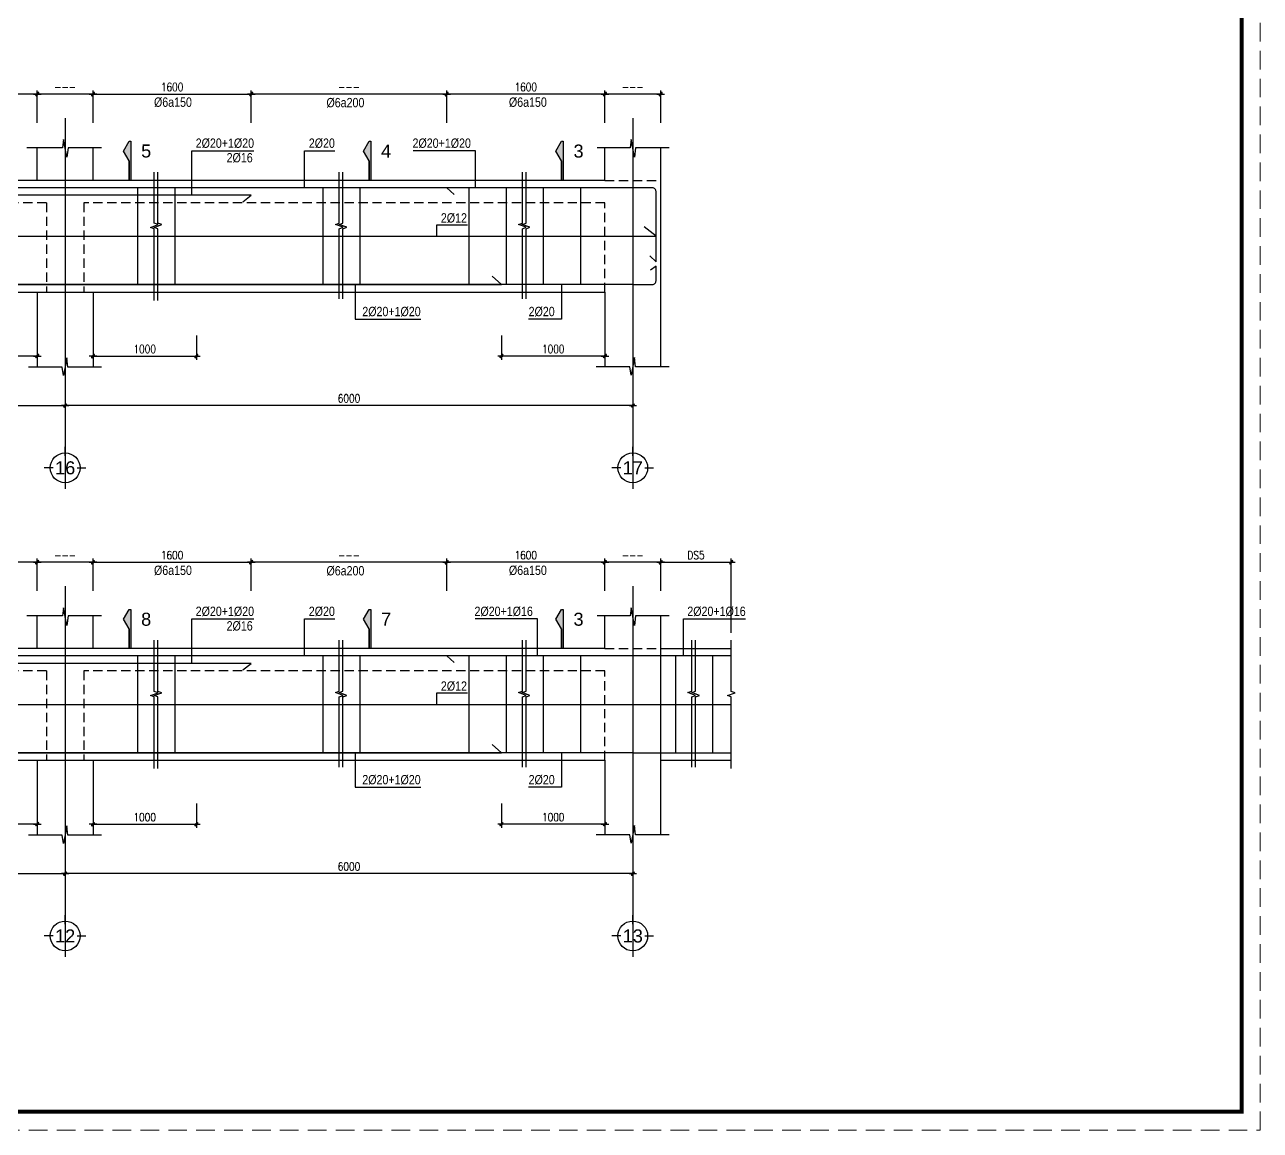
# Model space of a CAD drawing. Header units: inches. Extents: x 651127 to 1529722, y 768575 to 1021311.
# Drawn here: x 1496511 to 1529722, y 831541 to 861241 of the extents above; entities that cross this region are included whole.
import ezdxf
from ezdxf.enums import TextEntityAlignment as Align

# ---------------------------------------------------------------- set-up
doc = ezdxf.new("R2010")
doc.units = ezdxf.units.IN
doc.header["$LTSCALE"] = 1000
doc.header["$MEASUREMENT"] = 0
for name, pattern in [('CENTER2', [1.125, 0.75, -0.125, 0.125, -0.125]), ('DASHDOTX2', [2, 1, -0.5, 0, -0.5]), ('DASHED2', [0.375, 0.25, -0.125]), ('HIDDEN', [0.375, 0.25, -0.125]), ('HIDDEN2', [0.1875, 0.125, -0.0625])]:
    doc.linetypes.add(name, pattern=pattern)
doc.layers.get('DEFPOINTS').update_dxf_attribs({"color": 8, "lineweight": 9})
for name, color, linetype in [('DWGshare.com_1', 7, 'Continuous'), ('DWGshare.com_10', 7, 'Continuous'), ('DWGshare.com_2', 147, 'Continuous'), ('DWGshare.com_3', 7, 'Continuous'), ('DWGshare.com_45', 8, 'DASHDOTX2'), ('DWGshare.com_46', 40, 'Continuous'), ('DWGshare.com_5', 143, 'HIDDEN2'), ('DWGshare.com_6', 40, 'Continuous'), ('DWGshare.com_7', 1, 'Continuous'), ('DWGshare.com_8', 3, 'Continuous')]:
    doc.layers.add(name, color=color, linetype=linetype)
doc.styles.add('DWGshare.com_14', font='romans.shx', dxfattribs={"width": 0.8})
doc.styles.add('DWGshare.com_2', font='VHELVEB.TTF')
doc.styles.add('DWGshare.com_4', font='romans.shx', dxfattribs={"width": 0.8})
doc.styles.add('DWGshare.com_5', font='VHELVCN.TTF')
doc.dimstyles.new('DWGshare.com_13', dxfattribs={"dimscale": 100, "dimtxt": 2.2, "dimasz": 0.2, "dimexe": 1, "dimexo": 2, "dimgap": 0.8, "dimtad": 1, "dimdec": 0, "dimlfac": 0.2, "dimzin": 0, "dimdsep": 46, "dimtxsty": 'DWGshare.com_14', "dimblk": 'DWGshare.com_18', "dimcen": 1, "dimdle": 1.5, "dimclrd": 147, "dimclre": 147, "dimclrt": 7, "dimadec": 0, "dimazin": 0, "dimtfac": 1, "dimtdec": 0, "dimtix": 1, "dimtmove": 2, "dimatfit": 3, "dimldrblk": 'DWGshare.com_19', "dimfxl": 1, "dimtolj": 1, "dimtzin": 0, "dimarcsym": 0})
doc.dimstyles.new('DWGshare.com_3', dxfattribs={"dimscale": 100, "dimtxt": 2.5, "dimasz": 1, "dimexe": 1, "dimexo": 1.5, "dimgap": 1, "dimtad": 1, "dimdec": 0, "dimlfac": 0.2, "dimzin": 0, "dimdsep": 46, "dimtxsty": 'DWGshare.com_4', "dimblk": 'DWGshare.com_1', "dimcen": 1.5, "dimdle": 1, "dimclrd": 256, "dimclre": 256, "dimclrt": 7, "dimadec": 0, "dimazin": 0, "dimtfac": 1, "dimtdec": 0, "dimtix": 1, "dimtmove": 2, "dimatfit": 3, "dimfxl": 1, "dimtolj": 1, "dimtzin": 0, "dimarcsym": 0})

# ---------------------------------------------------------------- blocks, each defined once
blk = doc.blocks.new('DWGshare.com_18')
h = blk.add_hatch(color=256)
h.paths.add_polyline_path([(-1.1, 0), (1.1, 0), (2, 0.9, 1), (0.9, 2)])
h.paths.add_polyline_path([(-2, -0.9, 1), (-0.9, -2), (1.1, 0), (-1.1, 0)])
at = {"linetype": 'Continuous'}
h = blk.add_hatch(color=256, dxfattribs=at)
edge = h.paths.add_edge_path()
edge.add_line((-0.9, -2), (2, 0.9))
edge.add_arc((1.4, 1.4), 0.762, 315, 495)
edge.add_line((0.9, 2), (-2, -0.9))
edge.add_arc((-1.4, -1.4), 0.762, 135, 315)
for p, q in [((-5.1, 0), (5.1, 0)), ((0.9, 2), (-2, -0.9)), ((-0.9, -2), (2, 0.9))]:
    blk.add_line(p, q, dxfattribs=at)
for centre, start, end in [((1.4, 1.4), 315, 135), ((-1.4, -1.4), 135, 315)]:
    blk.add_arc(centre, 0.762, start, end, dxfattribs=at)
blk = doc.blocks.new('*D768')
at = {"layer": 'DEFPOINTS', "color": 0, "transparency": 16777216}
for p in [(1512106, 859377), (1512106, 858407), (1513606, 858407)]:
    blk.add_point(p, dxfattribs=at)
at = {"layer": 'DWGshare.com_2', "color": 147, "lineweight": -2, "transparency": 16777216}
for p, q in [((1512106, 858607), (1512106, 859477)), ((1513586, 859377), (1512126, 859377)), ((1513606, 858607), (1513606, 859477))]:
    blk.add_line(p, q, dxfattribs=at)
at = {"layer": 'DWGshare.com_2', "color": 147, "lineweight": -2, "transparency": 16777216, "xscale": 20, "yscale": 20, "zscale": 20, "rotation": 180}
blk.add_blockref('DWGshare.com_18', (1512106, 859377), dxfattribs=at)
at = {"layer": 'DWGshare.com_2', "color": 147, "lineweight": -2, "transparency": 16777216, "xscale": 20, "yscale": 20, "zscale": 20}
blk.add_blockref('DWGshare.com_18', (1513606, 859377), dxfattribs=at)
at = {"layer": 'DWGshare.com_2', "color": 7, "transparency": 16777216, "insert": (1512856, 859567), "char_height": 220, "attachment_point": 5, "style": 'DWGshare.com_14'}
blk.add_mtext('\\A1;---', dxfattribs=at)
blk = doc.blocks.new('DWGshare.com_19')
at = {"color": 0, "linetype": 'ByBlock', "lineweight": -2}
blk.add_line((-0.5, 0), (-1, 0), dxfattribs=at)
at = {"color": 0, "linetype": 'ByBlock', "const_width": 0.5}
blk.add_lwpolyline([(-0.25, 0, 1), (0.25, 0, 1)], format="xyb", close=True, dxfattribs=at)
blk = doc.blocks.new('DWGshare.com_1')
at = {"color": 0, "linetype": 'ByBlock', "const_width": 0.3}
blk.add_lwpolyline([(-0.5, -0.5), (0.5, 0.5)], dxfattribs=at)
blk = doc.blocks.new('*D770')
at = {"layer": 'DEFPOINTS', "color": 0, "transparency": 16777216}
for p in [(1507854, 859377), (1507854, 858407), (1512106, 858407)]:
    blk.add_point(p, dxfattribs=at)
at = {"layer": 'DWGshare.com_2', "color": 147, "lineweight": -2, "transparency": 16777216}
for p, q in [((1507854, 858607), (1507854, 859477)), ((1512086, 859377), (1507874, 859377)), ((1512106, 858607), (1512106, 859477))]:
    blk.add_line(p, q, dxfattribs=at)
at = {"layer": 'DWGshare.com_2', "color": 147, "lineweight": -2, "transparency": 16777216, "xscale": 20, "yscale": 20, "zscale": 20, "rotation": 180}
blk.add_blockref('DWGshare.com_18', (1507854, 859377), dxfattribs=at)
at = {"layer": 'DWGshare.com_2', "color": 147, "lineweight": -2, "transparency": 16777216, "xscale": 20, "yscale": 20, "zscale": 20}
blk.add_blockref('DWGshare.com_18', (1512106, 859377), dxfattribs=at)
at = {"layer": 'DWGshare.com_2', "color": 7, "transparency": 16777216, "insert": (1509980, 859567), "char_height": 220, "attachment_point": 5, "style": 'DWGshare.com_14'}
blk.add_mtext('\\A1;1600', dxfattribs=at)
blk = doc.blocks.new('DWGshare.com_2')
for p, q in [((0, 320), (0, 560)), ((-320, 0), (-560, 0)), ((320, 0), (560, 0)), ((0, -320), (0, -560))]:
    blk.add_line(p, q)
blk.add_circle((0, 0), 400)
at = {"linetype": 'Continuous', "style": 'DWGshare.com_2'}
blk.add_attdef('2', text='', height=350, dxfattribs=at).set_placement((0, 0), align=Align.MIDDLE_CENTER)
blk = doc.blocks.new('*D772')
at = {"layer": 'DEFPOINTS', "color": 0, "transparency": 16777216}
for p in [(1509328, 853092), (1512106, 853092), (1509328, 852339)]:
    blk.add_point(p, dxfattribs=at)
at = {"layer": 'DWGshare.com_2', "color": 147, "lineweight": -2, "transparency": 16777216}
for p, q in [((1509328, 852892), (1509328, 852239)), ((1512106, 852892), (1512106, 852239)), ((1512086, 852339), (1509348, 852339))]:
    blk.add_line(p, q, dxfattribs=at)
at = {"layer": 'DWGshare.com_2', "color": 147, "lineweight": -2, "transparency": 16777216, "xscale": 20, "yscale": 20, "zscale": 20, "rotation": 180}
blk.add_blockref('DWGshare.com_18', (1509328, 852339), dxfattribs=at)
at = {"layer": 'DWGshare.com_2', "color": 147, "lineweight": -2, "transparency": 16777216, "xscale": 20, "yscale": 20, "zscale": 20}
blk.add_blockref('DWGshare.com_18', (1512106, 852339), dxfattribs=at)
at = {"layer": 'DWGshare.com_2', "color": 7, "transparency": 16777216, "insert": (1510717, 852529), "char_height": 220, "attachment_point": 5, "style": 'DWGshare.com_14'}
blk.add_mtext('\\A1;1000', dxfattribs=at)
blk = doc.blocks.new('*U725')
blk.add_hatch(color=256).paths.add_polyline_path([(25, 1050), (-25, 1050), (-175, 788), (-25, 525), (-25, 0), (25, 0)])
blk.add_line((25, 1050), (25, 0))
blk.add_lwpolyline([(-25, 525), (-175, 788), (-25, 1050), (25, 1050), (25, 0), (-25, 0), (-25, 525), (-25, 0)])
at = {"style": 'DWGshare.com_2', "flags": 8}
blk.add_attdef('04', text='', height=350, dxfattribs=at).set_placement((435, 788), align=Align.MIDDLE)
blk = doc.blocks.new('*D784')
at = {"layer": 'DEFPOINTS', "color": 0, "transparency": 16777216}
for p in [(1496848, 859377), (1496848, 858407), (1498348, 858407)]:
    blk.add_point(p, dxfattribs=at)
at = {"layer": 'DWGshare.com_2', "color": 147, "lineweight": -2, "transparency": 16777216}
for p, q in [((1496848, 858607), (1496848, 859477)), ((1498328, 859377), (1496868, 859377)), ((1498348, 858607), (1498348, 859477))]:
    blk.add_line(p, q, dxfattribs=at)
at = {"layer": 'DWGshare.com_2', "color": 147, "lineweight": -2, "transparency": 16777216, "xscale": 20, "yscale": 20, "zscale": 20, "rotation": 180}
blk.add_blockref('DWGshare.com_18', (1496848, 859377), dxfattribs=at)
at = {"layer": 'DWGshare.com_2', "color": 147, "lineweight": -2, "transparency": 16777216, "xscale": 20, "yscale": 20, "zscale": 20}
blk.add_blockref('DWGshare.com_18', (1498348, 859377), dxfattribs=at)
at = {"layer": 'DWGshare.com_2', "color": 7, "transparency": 16777216, "insert": (1497598, 859567), "char_height": 220, "attachment_point": 5, "style": 'DWGshare.com_14'}
blk.add_mtext('\\A1;---', dxfattribs=at)
blk = doc.blocks.new('*D785')
at = {"layer": 'DEFPOINTS', "color": 0, "transparency": 16777216}
for p in [(1498348, 853092), (1501125, 853092), (1501125, 852339)]:
    blk.add_point(p, dxfattribs=at)
at = {"layer": 'DWGshare.com_2', "color": 147, "lineweight": -2, "transparency": 16777216}
for p, q in [((1498348, 852892), (1498348, 852239)), ((1501125, 852892), (1501125, 852239)), ((1498368, 852339), (1501105, 852339))]:
    blk.add_line(p, q, dxfattribs=at)
at = {"layer": 'DWGshare.com_2', "color": 147, "lineweight": -2, "transparency": 16777216, "xscale": 20, "yscale": 20, "zscale": 20, "rotation": 180}
blk.add_blockref('DWGshare.com_18', (1498348, 852339), dxfattribs=at)
at = {"layer": 'DWGshare.com_2', "color": 147, "lineweight": -2, "transparency": 16777216, "xscale": 20, "yscale": 20, "zscale": 20}
blk.add_blockref('DWGshare.com_18', (1501125, 852339), dxfattribs=at)
at = {"layer": 'DWGshare.com_2', "color": 7, "transparency": 16777216, "insert": (1499737, 852529), "char_height": 220, "attachment_point": 5, "style": 'DWGshare.com_14'}
blk.add_mtext('\\A1;1000', dxfattribs=at)
blk = doc.blocks.new('*D786')
at = {"layer": 'DEFPOINTS', "color": 0, "transparency": 16777216}
for p in [(1494071, 853092), (1496848, 853092), (1494071, 852339)]:
    blk.add_point(p, dxfattribs=at)
at = {"layer": 'DWGshare.com_2', "color": 147, "lineweight": -2, "transparency": 16777216}
for p, q in [((1494071, 852892), (1494071, 852239)), ((1496848, 852892), (1496848, 852239)), ((1496828, 852339), (1494091, 852339))]:
    blk.add_line(p, q, dxfattribs=at)
at = {"layer": 'DWGshare.com_2', "color": 147, "lineweight": -2, "transparency": 16777216, "xscale": 20, "yscale": 20, "zscale": 20, "rotation": 180}
blk.add_blockref('DWGshare.com_18', (1494071, 852339), dxfattribs=at)
at = {"layer": 'DWGshare.com_2', "color": 147, "lineweight": -2, "transparency": 16777216, "xscale": 20, "yscale": 20, "zscale": 20}
blk.add_blockref('DWGshare.com_18', (1496848, 852339), dxfattribs=at)
at = {"layer": 'DWGshare.com_2', "color": 7, "transparency": 16777216, "insert": (1495459, 852529), "char_height": 220, "attachment_point": 5, "style": 'DWGshare.com_14'}
blk.add_mtext('\\A1;1000', dxfattribs=at)
blk = doc.blocks.new('*D789')
at = {"layer": 'DEFPOINTS', "color": 0, "transparency": 16777216}
for p in [(1502600, 859377), (1498348, 858407), (1502600, 858407)]:
    blk.add_point(p, dxfattribs=at)
at = {"layer": 'DWGshare.com_2', "color": 147, "lineweight": -2, "transparency": 16777216}
for p, q in [((1498348, 858607), (1498348, 859477)), ((1498368, 859377), (1502580, 859377)), ((1502600, 858607), (1502600, 859477))]:
    blk.add_line(p, q, dxfattribs=at)
at = {"layer": 'DWGshare.com_2', "color": 147, "lineweight": -2, "transparency": 16777216, "xscale": 20, "yscale": 20, "zscale": 20, "rotation": 180}
blk.add_blockref('DWGshare.com_18', (1498348, 859377), dxfattribs=at)
at = {"layer": 'DWGshare.com_2', "color": 147, "lineweight": -2, "transparency": 16777216, "xscale": 20, "yscale": 20, "zscale": 20}
blk.add_blockref('DWGshare.com_18', (1502600, 859377), dxfattribs=at)
at = {"layer": 'DWGshare.com_2', "color": 7, "transparency": 16777216, "insert": (1500474, 859567), "char_height": 220, "attachment_point": 5, "style": 'DWGshare.com_14'}
blk.add_mtext('\\A1;1600', dxfattribs=at)
blk = doc.blocks.new('*D790')
at = {"layer": 'DEFPOINTS', "color": 0, "transparency": 16777216}
for p in [(1492596, 859377), (1492596, 858407), (1496848, 858407)]:
    blk.add_point(p, dxfattribs=at)
at = {"layer": 'DWGshare.com_2', "color": 147, "lineweight": -2, "transparency": 16777216}
for p, q in [((1492596, 858607), (1492596, 859477)), ((1496828, 859377), (1492616, 859377)), ((1496848, 858607), (1496848, 859477))]:
    blk.add_line(p, q, dxfattribs=at)
at = {"layer": 'DWGshare.com_2', "color": 147, "lineweight": -2, "transparency": 16777216, "xscale": 20, "yscale": 20, "zscale": 20, "rotation": 180}
blk.add_blockref('DWGshare.com_18', (1492596, 859377), dxfattribs=at)
at = {"layer": 'DWGshare.com_2', "color": 147, "lineweight": -2, "transparency": 16777216, "xscale": 20, "yscale": 20, "zscale": 20}
blk.add_blockref('DWGshare.com_18', (1496848, 859377), dxfattribs=at)
at = {"layer": 'DWGshare.com_2', "color": 7, "transparency": 16777216, "insert": (1494722, 859567), "char_height": 220, "attachment_point": 5, "style": 'DWGshare.com_14'}
blk.add_mtext('\\A1;1600', dxfattribs=at)
blk = doc.blocks.new('*D793')
at = {"layer": 'DEFPOINTS', "color": 0, "transparency": 16777216}
for p in [(1502600, 859377), (1507854, 858607), (1502600, 858407)]:
    blk.add_point(p, dxfattribs=at)
at = {"layer": 'DWGshare.com_2', "color": 147, "lineweight": -2, "transparency": 16777216}
for p, q in [((1502600, 858607), (1502600, 859477)), ((1507834, 859377), (1502620, 859377)), ((1507854, 858807), (1507854, 859477))]:
    blk.add_line(p, q, dxfattribs=at)
at = {"layer": 'DWGshare.com_2', "color": 147, "lineweight": -2, "transparency": 16777216, "xscale": 20, "yscale": 20, "zscale": 20, "rotation": 180}
blk.add_blockref('DWGshare.com_18', (1502600, 859377), dxfattribs=at)
at = {"layer": 'DWGshare.com_2', "color": 147, "lineweight": -2, "transparency": 16777216, "xscale": 20, "yscale": 20, "zscale": 20}
blk.add_blockref('DWGshare.com_18', (1507854, 859377), dxfattribs=at)
at = {"layer": 'DWGshare.com_2', "color": 7, "transparency": 16777216, "insert": (1505227, 859567), "char_height": 220, "attachment_point": 5, "style": 'DWGshare.com_14'}
blk.add_mtext('\\A1;---', dxfattribs=at)
blk = doc.blocks.new('*D795')
at = {"layer": 'DEFPOINTS', "color": 0, "transparency": 16777216}
for p in [(1482340, 852042), (1497598, 852185), (1497598, 851013)]:
    blk.add_point(p, dxfattribs=at)
at = {"layer": 'DWGshare.com_2', "color": 147, "lineweight": -2, "transparency": 16777216}
for p, q in [((1497598, 851985), (1497598, 850913)), ((1482340, 851842), (1482340, 850913)), ((1482360, 851013), (1497578, 851013))]:
    blk.add_line(p, q, dxfattribs=at)
at = {"layer": 'DWGshare.com_2', "color": 147, "lineweight": -2, "transparency": 16777216, "xscale": 20, "yscale": 20, "zscale": 20, "rotation": 180}
blk.add_blockref('DWGshare.com_18', (1482340, 851013), dxfattribs=at)
at = {"layer": 'DWGshare.com_2', "color": 147, "lineweight": -2, "transparency": 16777216, "xscale": 20, "yscale": 20, "zscale": 20}
blk.add_blockref('DWGshare.com_18', (1497598, 851013), dxfattribs=at)
at = {"layer": 'DWGshare.com_2', "color": 7, "transparency": 16777216, "insert": (1489969, 851228), "char_height": 220, "attachment_point": 5, "style": 'DWGshare.com_14'}
blk.add_mtext('\\A1;6000x7 NH{\\fArial|b0|i0|c0|p34;ỊP}', dxfattribs=at)
blk = doc.blocks.new('*D796')
at = {"layer": 'DEFPOINTS', "color": 0, "transparency": 16777216}
for p in [(1497598, 852185), (1512856, 852042), (1497598, 851013)]:
    blk.add_point(p, dxfattribs=at)
at = {"layer": 'DWGshare.com_2', "color": 147, "lineweight": -2, "transparency": 16777216}
for p, q in [((1497598, 851985), (1497598, 850913)), ((1512856, 851842), (1512856, 850913)), ((1512836, 851013), (1497618, 851013))]:
    blk.add_line(p, q, dxfattribs=at)
at = {"layer": 'DWGshare.com_2', "color": 147, "lineweight": -2, "transparency": 16777216, "xscale": 20, "yscale": 20, "zscale": 20, "rotation": 180}
blk.add_blockref('DWGshare.com_18', (1497598, 851013), dxfattribs=at)
at = {"layer": 'DWGshare.com_2', "color": 147, "lineweight": -2, "transparency": 16777216, "xscale": 20, "yscale": 20, "zscale": 20}
blk.add_blockref('DWGshare.com_18', (1512856, 851013), dxfattribs=at)
at = {"layer": 'DWGshare.com_2', "color": 7, "transparency": 16777216, "insert": (1505227, 851203), "char_height": 220, "attachment_point": 5, "style": 'DWGshare.com_14'}
blk.add_mtext('\\A1;6000', dxfattribs=at)
blk = doc.blocks.new('*D810')
at = {"layer": 'DEFPOINTS', "color": 0, "transparency": 16777216}
for p in [(1512106, 846801), (1512106, 845831), (1513606, 845831)]:
    blk.add_point(p, dxfattribs=at)
at = {"layer": 'DWGshare.com_2', "color": 147, "lineweight": -2, "transparency": 16777216}
for p, q in [((1512106, 846031), (1512106, 846901)), ((1513606, 846031), (1513606, 846901)), ((1513586, 846801), (1512126, 846801))]:
    blk.add_line(p, q, dxfattribs=at)
at = {"layer": 'DWGshare.com_2', "color": 147, "lineweight": -2, "transparency": 16777216, "xscale": 20, "yscale": 20, "zscale": 20, "rotation": 180}
blk.add_blockref('DWGshare.com_18', (1512106, 846801), dxfattribs=at)
at = {"layer": 'DWGshare.com_2', "color": 147, "lineweight": -2, "transparency": 16777216, "xscale": 20, "yscale": 20, "zscale": 20}
blk.add_blockref('DWGshare.com_18', (1513606, 846801), dxfattribs=at)
at = {"layer": 'DWGshare.com_2', "color": 7, "transparency": 16777216, "insert": (1512856, 846991), "char_height": 220, "attachment_point": 5, "style": 'DWGshare.com_14'}
blk.add_mtext('\\A1;---', dxfattribs=at)
blk = doc.blocks.new('*D812')
at = {"layer": 'DEFPOINTS', "color": 0, "transparency": 16777216}
for p in [(1507854, 846801), (1507854, 845831), (1512106, 845831)]:
    blk.add_point(p, dxfattribs=at)
at = {"layer": 'DWGshare.com_2', "color": 147, "lineweight": -2, "transparency": 16777216}
for p, q in [((1507854, 846031), (1507854, 846901)), ((1512106, 846031), (1512106, 846901)), ((1512086, 846801), (1507874, 846801))]:
    blk.add_line(p, q, dxfattribs=at)
at = {"layer": 'DWGshare.com_2', "color": 147, "lineweight": -2, "transparency": 16777216, "xscale": 20, "yscale": 20, "zscale": 20, "rotation": 180}
blk.add_blockref('DWGshare.com_18', (1507854, 846801), dxfattribs=at)
at = {"layer": 'DWGshare.com_2', "color": 147, "lineweight": -2, "transparency": 16777216, "xscale": 20, "yscale": 20, "zscale": 20}
blk.add_blockref('DWGshare.com_18', (1512106, 846801), dxfattribs=at)
at = {"layer": 'DWGshare.com_2', "color": 7, "transparency": 16777216, "insert": (1509980, 846991), "char_height": 220, "attachment_point": 5, "style": 'DWGshare.com_14'}
blk.add_mtext('\\A1;1600', dxfattribs=at)
blk = doc.blocks.new('*D814')
at = {"layer": 'DEFPOINTS', "color": 0, "transparency": 16777216}
for p in [(1509328, 840516), (1512106, 840516), (1509328, 839763)]:
    blk.add_point(p, dxfattribs=at)
at = {"layer": 'DWGshare.com_2', "color": 147, "lineweight": -2, "transparency": 16777216}
for p, q in [((1509328, 840316), (1509328, 839663)), ((1512106, 840316), (1512106, 839663)), ((1512086, 839763), (1509348, 839763))]:
    blk.add_line(p, q, dxfattribs=at)
at = {"layer": 'DWGshare.com_2', "color": 147, "lineweight": -2, "transparency": 16777216, "xscale": 20, "yscale": 20, "zscale": 20, "rotation": 180}
blk.add_blockref('DWGshare.com_18', (1509328, 839763), dxfattribs=at)
at = {"layer": 'DWGshare.com_2', "color": 147, "lineweight": -2, "transparency": 16777216, "xscale": 20, "yscale": 20, "zscale": 20}
blk.add_blockref('DWGshare.com_18', (1512106, 839763), dxfattribs=at)
at = {"layer": 'DWGshare.com_2', "color": 7, "transparency": 16777216, "insert": (1510717, 839953), "char_height": 220, "attachment_point": 5, "style": 'DWGshare.com_14'}
blk.add_mtext('\\A1;1000', dxfattribs=at)
blk = doc.blocks.new('*D802')
at = {"layer": 'DEFPOINTS', "color": 0, "transparency": 16777216}
for p in [(1496848, 846801), (1496848, 845831), (1498348, 845831)]:
    blk.add_point(p, dxfattribs=at)
at = {"layer": 'DWGshare.com_2', "color": 147, "lineweight": -2, "transparency": 16777216}
for p, q in [((1496848, 846031), (1496848, 846901)), ((1498348, 846031), (1498348, 846901)), ((1498328, 846801), (1496868, 846801))]:
    blk.add_line(p, q, dxfattribs=at)
at = {"layer": 'DWGshare.com_2', "color": 147, "lineweight": -2, "transparency": 16777216, "xscale": 20, "yscale": 20, "zscale": 20, "rotation": 180}
blk.add_blockref('DWGshare.com_18', (1496848, 846801), dxfattribs=at)
at = {"layer": 'DWGshare.com_2', "color": 147, "lineweight": -2, "transparency": 16777216, "xscale": 20, "yscale": 20, "zscale": 20}
blk.add_blockref('DWGshare.com_18', (1498348, 846801), dxfattribs=at)
at = {"layer": 'DWGshare.com_2', "color": 7, "transparency": 16777216, "insert": (1497598, 846991), "char_height": 220, "attachment_point": 5, "style": 'DWGshare.com_14'}
blk.add_mtext('\\A1;---', dxfattribs=at)
blk = doc.blocks.new('*D803')
at = {"layer": 'DEFPOINTS', "color": 0, "transparency": 16777216}
for p in [(1498348, 840516), (1501125, 840516), (1501125, 839763)]:
    blk.add_point(p, dxfattribs=at)
at = {"layer": 'DWGshare.com_2', "color": 147, "lineweight": -2, "transparency": 16777216}
for p, q in [((1498348, 840316), (1498348, 839663)), ((1501125, 840316), (1501125, 839663)), ((1498368, 839763), (1501105, 839763))]:
    blk.add_line(p, q, dxfattribs=at)
at = {"layer": 'DWGshare.com_2', "color": 147, "lineweight": -2, "transparency": 16777216, "xscale": 20, "yscale": 20, "zscale": 20, "rotation": 180}
blk.add_blockref('DWGshare.com_18', (1498348, 839763), dxfattribs=at)
at = {"layer": 'DWGshare.com_2', "color": 147, "lineweight": -2, "transparency": 16777216, "xscale": 20, "yscale": 20, "zscale": 20}
blk.add_blockref('DWGshare.com_18', (1501125, 839763), dxfattribs=at)
at = {"layer": 'DWGshare.com_2', "color": 7, "transparency": 16777216, "insert": (1499737, 839953), "char_height": 220, "attachment_point": 5, "style": 'DWGshare.com_14'}
blk.add_mtext('\\A1;1000', dxfattribs=at)
blk = doc.blocks.new('*D804')
at = {"layer": 'DEFPOINTS', "color": 0, "transparency": 16777216}
for p in [(1494071, 840516), (1496848, 840516), (1494071, 839763)]:
    blk.add_point(p, dxfattribs=at)
at = {"layer": 'DWGshare.com_2', "color": 147, "lineweight": -2, "transparency": 16777216}
for p, q in [((1494071, 840316), (1494071, 839663)), ((1496848, 840316), (1496848, 839663)), ((1496828, 839763), (1494091, 839763))]:
    blk.add_line(p, q, dxfattribs=at)
at = {"layer": 'DWGshare.com_2', "color": 147, "lineweight": -2, "transparency": 16777216, "xscale": 20, "yscale": 20, "zscale": 20, "rotation": 180}
blk.add_blockref('DWGshare.com_18', (1494071, 839763), dxfattribs=at)
at = {"layer": 'DWGshare.com_2', "color": 147, "lineweight": -2, "transparency": 16777216, "xscale": 20, "yscale": 20, "zscale": 20}
blk.add_blockref('DWGshare.com_18', (1496848, 839763), dxfattribs=at)
at = {"layer": 'DWGshare.com_2', "color": 7, "transparency": 16777216, "insert": (1495459, 839953), "char_height": 220, "attachment_point": 5, "style": 'DWGshare.com_14'}
blk.add_mtext('\\A1;1000', dxfattribs=at)
blk = doc.blocks.new('*D820')
at = {"layer": 'DEFPOINTS', "color": 0, "transparency": 16777216}
for p in [(1502600, 846801), (1498348, 845831), (1502600, 845831)]:
    blk.add_point(p, dxfattribs=at)
at = {"layer": 'DWGshare.com_2', "color": 147, "lineweight": -2, "transparency": 16777216}
for p, q in [((1498348, 846031), (1498348, 846901)), ((1502600, 846031), (1502600, 846901)), ((1498368, 846801), (1502580, 846801))]:
    blk.add_line(p, q, dxfattribs=at)
at = {"layer": 'DWGshare.com_2', "color": 147, "lineweight": -2, "transparency": 16777216, "xscale": 20, "yscale": 20, "zscale": 20, "rotation": 180}
blk.add_blockref('DWGshare.com_18', (1498348, 846801), dxfattribs=at)
at = {"layer": 'DWGshare.com_2', "color": 147, "lineweight": -2, "transparency": 16777216, "xscale": 20, "yscale": 20, "zscale": 20}
blk.add_blockref('DWGshare.com_18', (1502600, 846801), dxfattribs=at)
at = {"layer": 'DWGshare.com_2', "color": 7, "transparency": 16777216, "insert": (1500474, 846991), "char_height": 220, "attachment_point": 5, "style": 'DWGshare.com_14'}
blk.add_mtext('\\A1;1600', dxfattribs=at)
blk = doc.blocks.new('*D821')
at = {"layer": 'DEFPOINTS', "color": 0, "transparency": 16777216}
for p in [(1492596, 846801), (1492596, 845831), (1496848, 845831)]:
    blk.add_point(p, dxfattribs=at)
at = {"layer": 'DWGshare.com_2', "color": 147, "lineweight": -2, "transparency": 16777216}
for p, q in [((1492596, 846031), (1492596, 846901)), ((1496848, 846031), (1496848, 846901)), ((1496828, 846801), (1492616, 846801))]:
    blk.add_line(p, q, dxfattribs=at)
at = {"layer": 'DWGshare.com_2', "color": 147, "lineweight": -2, "transparency": 16777216, "xscale": 20, "yscale": 20, "zscale": 20, "rotation": 180}
blk.add_blockref('DWGshare.com_18', (1492596, 846801), dxfattribs=at)
at = {"layer": 'DWGshare.com_2', "color": 147, "lineweight": -2, "transparency": 16777216, "xscale": 20, "yscale": 20, "zscale": 20}
blk.add_blockref('DWGshare.com_18', (1496848, 846801), dxfattribs=at)
at = {"layer": 'DWGshare.com_2', "color": 7, "transparency": 16777216, "insert": (1494722, 846991), "char_height": 220, "attachment_point": 5, "style": 'DWGshare.com_14'}
blk.add_mtext('\\A1;1600', dxfattribs=at)
blk = doc.blocks.new('*D824')
at = {"layer": 'DEFPOINTS', "color": 0, "transparency": 16777216}
for p in [(1502600, 846801), (1507854, 846031), (1502600, 845831)]:
    blk.add_point(p, dxfattribs=at)
at = {"layer": 'DWGshare.com_2', "color": 147, "lineweight": -2, "transparency": 16777216}
for p, q in [((1502600, 846031), (1502600, 846901)), ((1507854, 846231), (1507854, 846901)), ((1507834, 846801), (1502620, 846801))]:
    blk.add_line(p, q, dxfattribs=at)
at = {"layer": 'DWGshare.com_2', "color": 147, "lineweight": -2, "transparency": 16777216, "xscale": 20, "yscale": 20, "zscale": 20, "rotation": 180}
blk.add_blockref('DWGshare.com_18', (1502600, 846801), dxfattribs=at)
at = {"layer": 'DWGshare.com_2', "color": 147, "lineweight": -2, "transparency": 16777216, "xscale": 20, "yscale": 20, "zscale": 20}
blk.add_blockref('DWGshare.com_18', (1507854, 846801), dxfattribs=at)
at = {"layer": 'DWGshare.com_2', "color": 7, "transparency": 16777216, "insert": (1505227, 846991), "char_height": 220, "attachment_point": 5, "style": 'DWGshare.com_14'}
blk.add_mtext('\\A1;---', dxfattribs=at)
blk = doc.blocks.new('*D826')
at = {"layer": 'DEFPOINTS', "color": 0, "transparency": 16777216}
for p in [(1497598, 839608), (1482340, 839466), (1497598, 838437)]:
    blk.add_point(p, dxfattribs=at)
at = {"layer": 'DWGshare.com_2', "color": 147, "lineweight": -2, "transparency": 16777216}
for p, q in [((1482340, 839266), (1482340, 838337)), ((1497598, 839408), (1497598, 838337)), ((1482360, 838437), (1497578, 838437))]:
    blk.add_line(p, q, dxfattribs=at)
at = {"layer": 'DWGshare.com_2', "color": 147, "lineweight": -2, "transparency": 16777216, "xscale": 20, "yscale": 20, "zscale": 20, "rotation": 180}
blk.add_blockref('DWGshare.com_18', (1482340, 838437), dxfattribs=at)
at = {"layer": 'DWGshare.com_2', "color": 147, "lineweight": -2, "transparency": 16777216, "xscale": 20, "yscale": 20, "zscale": 20}
blk.add_blockref('DWGshare.com_18', (1497598, 838437), dxfattribs=at)
at = {"layer": 'DWGshare.com_2', "color": 7, "transparency": 16777216, "insert": (1489969, 838651), "char_height": 220, "attachment_point": 5, "style": 'DWGshare.com_14'}
blk.add_mtext('\\A1;6000x3 NH{\\fArial|b0|i0|c0|p34;ỊP}', dxfattribs=at)
blk = doc.blocks.new('*D827')
at = {"layer": 'DEFPOINTS', "color": 0, "transparency": 16777216}
for p in [(1497598, 839608), (1512856, 839466), (1497598, 838437)]:
    blk.add_point(p, dxfattribs=at)
at = {"layer": 'DWGshare.com_2', "color": 147, "lineweight": -2, "transparency": 16777216}
for p, q in [((1497598, 839408), (1497598, 838337)), ((1512856, 839266), (1512856, 838337)), ((1512836, 838437), (1497618, 838437))]:
    blk.add_line(p, q, dxfattribs=at)
at = {"layer": 'DWGshare.com_2', "color": 147, "lineweight": -2, "transparency": 16777216, "xscale": 20, "yscale": 20, "zscale": 20, "rotation": 180}
blk.add_blockref('DWGshare.com_18', (1497598, 838437), dxfattribs=at)
at = {"layer": 'DWGshare.com_2', "color": 147, "lineweight": -2, "transparency": 16777216, "xscale": 20, "yscale": 20, "zscale": 20}
blk.add_blockref('DWGshare.com_18', (1512856, 838437), dxfattribs=at)
at = {"layer": 'DWGshare.com_2', "color": 7, "transparency": 16777216, "insert": (1505227, 838627), "char_height": 220, "attachment_point": 5, "style": 'DWGshare.com_14'}
blk.add_mtext('\\A1;6000', dxfattribs=at)
blk = doc.blocks.new('*D829')
at = {"layer": 'DEFPOINTS', "color": 0, "transparency": 16777216}
for p in [(1515502, 846801), (1513606, 845831), (1515502, 844707)]:
    blk.add_point(p, dxfattribs=at)
at = {"layer": 'DWGshare.com_2', "color": 147, "lineweight": -2, "transparency": 16777216}
for p, q in [((1513606, 846031), (1513606, 846901)), ((1515502, 844907), (1515502, 846901)), ((1513626, 846801), (1515482, 846801))]:
    blk.add_line(p, q, dxfattribs=at)
at = {"layer": 'DWGshare.com_2', "color": 147, "lineweight": -2, "transparency": 16777216, "xscale": 20, "yscale": 20, "zscale": 20, "rotation": 180}
blk.add_blockref('DWGshare.com_18', (1513606, 846801), dxfattribs=at)
at = {"layer": 'DWGshare.com_2', "color": 147, "lineweight": -2, "transparency": 16777216, "xscale": 20, "yscale": 20, "zscale": 20}
blk.add_blockref('DWGshare.com_18', (1515502, 846801), dxfattribs=at)
at = {"layer": 'DWGshare.com_2', "color": 7, "transparency": 16777216, "insert": (1514554, 846991), "char_height": 220, "attachment_point": 5, "style": 'DWGshare.com_14'}
blk.add_mtext('\\A1;DS5', dxfattribs=at)

msp = doc.modelspace()

# ---------------------------------------------------------------- linework, layer by layer
at = {"layer": 'DEFPOINTS', "linetype": 'HIDDEN', "ltscale": 2}
msp.add_lwpolyline([(1445622.3, 831540.9), (1529722.3, 831540.9), (1529722.3, 890940.9), (1445622.3, 890940.9)], close=True, dxfattribs=at)
at = {"layer": 'DWGshare.com_1', "const_width": 100}
msp.add_lwpolyline([(1447622.3, 832040.9), (1529222.3, 832040.9), (1529222.3, 890440.9), (1447622.3, 890440.9)], close=True, dxfattribs=at)
at = {"layer": 'DWGshare.com_2'}
for points in [[(1498579.2, 857933.5), (1497675, 857933.5), (1497645.6, 857681.1), (1497556.6, 858154.3), (1497523.4, 857933.5), (1496563.6, 857933.5)], [(1513836.7, 857933.5), (1512932.6, 857933.5), (1512903.2, 857681.1), (1512814.1, 858154.3), (1512781, 857933.5), (1511899.5, 857933.5)], [(1499991.5, 853836.3), (1499991.5, 855757.2), (1499888.5, 855794.7), (1500094.6, 855869.7), (1499991.5, 855907.2), (1499991.5, 857283.7)], [(1500091.5, 853836.3), (1500091.5, 855757.2), (1499988.5, 855794.7), (1500194.6, 855869.7), (1500091.5, 855907.2), (1500091.5, 857283.7)], [(1504964.4, 853872.8), (1504964.4, 855761.1), (1505067.4, 855798.6), (1504861.3, 855873.6), (1504964.4, 855911.1), (1504964.4, 857283.7)], [(1505064.4, 853872.8), (1505064.4, 855761.1), (1505167.4, 855798.6), (1504961.3, 855873.6), (1505064.4, 855911.1), (1505064.4, 857283.7)], [(1509889.1, 853872.8), (1509889.1, 855761.1), (1509992.1, 855798.6), (1509786.1, 855873.6), (1509889.1, 855911.1), (1509889.1, 857283.7)], [(1509989.1, 853872.8), (1509989.1, 855761.1), (1510092.1, 855798.6), (1509886.1, 855873.6), (1509989.1, 855911.1), (1509989.1, 857283.7)], [(1498579.2, 852042), (1497669.7, 852042), (1497640.3, 852294.4), (1497551.2, 851821.2), (1497518, 852042), (1496616.4, 852042)], [(1513836.7, 852051.2), (1512927.2, 852051.2), (1512897.8, 852303.5), (1512808.8, 851830.4), (1512775.6, 852051.2), (1511873.9, 852051.2)], [(1498579.2, 845357.2), (1497675, 845357.2), (1497645.6, 845104.8), (1497556.6, 845578), (1497523.4, 845357.2), (1496563.6, 845357.2)], [(1513836.7, 845357.2), (1512932.6, 845357.2), (1512903.2, 845104.8), (1512814.1, 845578), (1512781, 845357.2), (1511899.5, 845357.2)], [(1499991.5, 841260), (1499991.5, 843181), (1499888.5, 843218.5), (1500094.6, 843293.5), (1499991.5, 843331), (1499991.5, 844707.4)], [(1500091.5, 841260), (1500091.5, 843181), (1499988.5, 843218.5), (1500194.6, 843293.5), (1500091.5, 843331), (1500091.5, 844707.4)], [(1504964.4, 841296.5), (1504964.4, 843184.9), (1505067.4, 843222.4), (1504861.3, 843297.4), (1504964.4, 843334.9), (1504964.4, 844707.4)], [(1505064.4, 841296.5), (1505064.4, 843184.9), (1505167.4, 843222.4), (1504961.3, 843297.4), (1505064.4, 843334.9), (1505064.4, 844707.4)], [(1509889.1, 841296.5), (1509889.1, 843184.9), (1509992.1, 843222.4), (1509786.1, 843297.4), (1509889.1, 843334.9), (1509889.1, 844707.4)], [(1509989.1, 841296.5), (1509989.1, 843184.9), (1510092.1, 843222.4), (1509886.1, 843297.4), (1509989.1, 843334.9), (1509989.1, 844707.4)], [(1514441.7, 841296.5), (1514441.7, 843184.9), (1514544.8, 843222.4), (1514338.7, 843297.4), (1514441.7, 843334.9), (1514441.7, 844707.4)], [(1514541.7, 841296.5), (1514541.7, 843184.9), (1514644.8, 843222.4), (1514438.7, 843297.4), (1514541.7, 843334.9), (1514541.7, 844707.4)], [(1515502.2, 841260), (1515502.2, 843181), (1515399.2, 843218.5), (1515605.3, 843293.5), (1515502.2, 843331), (1515502.2, 844707.4)], [(1498579.2, 839465.7), (1497669.7, 839465.7), (1497640.3, 839718.1), (1497551.2, 839244.9), (1497518, 839465.7), (1496616.4, 839465.7)], [(1513836.7, 839474.9), (1512927.2, 839474.9), (1512897.8, 839727.2), (1512808.8, 839254.1), (1512775.6, 839474.9), (1511873.9, 839474.9)]]:
    msp.add_lwpolyline(points, dxfattribs=at)
at = {"layer": 'DWGshare.com_3', "ltscale": 0.9}
for p, q in [((1496847.9, 857059.1), (1496847.9, 857933.5)), ((1498347.9, 857059.1), (1498347.9, 857933.5)), ((1512105.5, 857059.1), (1512105.5, 857933.5)), ((1513608.3, 852051.2), (1513608.3, 857933.5)), ((1512105.5, 857059.1), (1467832.8, 857059.1)), ((1483090.4, 854059.1), (1512105.5, 854059.1)), ((1496847.9, 854059.1), (1496847.9, 852042)), ((1498347.9, 854059.1), (1498347.9, 852042)), ((1512105.5, 854059.1), (1512105.5, 852051.2)), ((1496847.9, 844482.8), (1496847.9, 845357.2)), ((1498347.9, 844482.8), (1498347.9, 845357.2)), ((1512105.5, 844482.8), (1512105.5, 845357.2)), ((1513608.3, 839474.9), (1513608.3, 845357.2)), ((1512105.5, 844482.8), (1467832.8, 844482.8)), ((1513605.5, 844482.8), (1515502.2, 844482.8)), ((1483090.4, 841482.8), (1512105.5, 841482.8)), ((1496847.9, 841482.8), (1496847.9, 839465.7)), ((1498347.9, 841482.8), (1498347.9, 839465.7)), ((1512105.5, 841482.8), (1512105.5, 839474.9)), ((1513605.5, 841482.8), (1515502.2, 841482.8))]:
    msp.add_line(p, q, dxfattribs=at)
at = {"layer": 'DWGshare.com_45', "ltscale": 20}
for p, q in [((1497597.9, 858730.3), (1497597.9, 848777.3)), ((1512855.5, 858730.3), (1512855.5, 848777.3)), ((1497597.9, 846154), (1497597.9, 836201)), ((1512855.5, 846154), (1512855.5, 836201))]:
    msp.add_line(p, q, dxfattribs=at)
at = {"layer": 'DWGshare.com_5', "linetype": 'DASHED2'}
for p, q in [((1512105.5, 857059.1), (1513608.3, 857059.1)), ((1512105.5, 844482.8), (1513608.3, 844482.8))]:
    msp.add_line(p, q, dxfattribs=at)
for points in [[(1497097.9, 856459.1), (1482840.4, 856459.1)], [(1497097.9, 856459.1), (1497097.9, 854059.1), (1498097.9, 854059.1)], [(1512105.5, 854059.1), (1512105.5, 856459.1), (1498097.9, 856459.1)], [(1498097.9, 856459.1), (1498097.9, 854059.1)], [(1497097.9, 843882.8), (1482840.4, 843882.8)], [(1497097.9, 843882.8), (1497097.9, 841482.8), (1498097.9, 841482.8)], [(1512105.5, 841482.8), (1512105.5, 843882.8), (1498097.9, 843882.8)], [(1498097.9, 843882.8), (1498097.9, 841482.8)]]:
    msp.add_lwpolyline(points, dxfattribs=at)
at = {"layer": 'DWGshare.com_7', "ltscale": 100}
for points in [[(1512855.5, 856859.1), (1467082.8, 856859.1)], [(1511518.8, 856859.1), (1507853.6, 856859.1), (1508054.2, 856683.5)], [(1502377.4, 856487.2), (1502599.8, 856659.1), (1492495.7, 856659.1), (1492696.3, 856483.5)], [(1467082.8, 855559.1), (1512855.5, 855559.1)], [(1512855.5, 855559.1), (1513480.7, 855559.1), (1513164, 855815.3)], [(1512855.5, 854259.1), (1467082.8, 854259.1)], [(1470860.6, 854483.9), (1470609.9, 854259.1), (1509328.3, 854259.1), (1509077.7, 854483.9)], [(1512855.5, 844282.8), (1467082.8, 844282.8)], [(1511518.8, 844282.8), (1507853.6, 844282.8), (1508054.2, 844107.2)], [(1515502.2, 844282.8), (1512855.5, 844282.8)], [(1502377.4, 843910.9), (1502599.8, 844082.8), (1492495.7, 844082.8), (1492696.3, 843907.2)], [(1467082.8, 842982.8), (1512855.5, 842982.8)], [(1512855.5, 842982.8), (1515502.2, 842982.8)], [(1470860.6, 841907.6), (1470609.9, 841682.8), (1509328.3, 841682.8), (1509077.7, 841907.6)], [(1512855.5, 841682.8), (1467082.8, 841682.8)], [(1512855.5, 841682.8), (1515502.2, 841682.8)]]:
    msp.add_lwpolyline(points, dxfattribs=at)
for points in [[(1513317.6, 855036.2), (1513480.7, 854870.9), (1513480.7, 856759.1, 0.4142136), (1513380.7, 856859.1), (1512855.5, 856859.1)], [(1512855.5, 854259.1), (1513380.7, 854259.1, 0.4142136), (1513480.7, 854359.1), (1513480.7, 854759.1), (1513331.3, 854647.8)]]:
    msp.add_lwpolyline(points, format="xyb", dxfattribs=at)
at = {"layer": 'DWGshare.com_8', "ltscale": 100}
for p, q in [((1499542.5, 856859.1), (1499542.5, 854259.1)), ((1500542.5, 856859.1), (1500542.5, 854259.1)), ((1504523.2, 856859.1), (1504523.2, 854259.1)), ((1505523.2, 856859.1), (1505523.2, 854259.1)), ((1508448, 856859.1), (1508448, 854259.1)), ((1509448, 856859.1), (1509448, 854259.1)), ((1510448, 856859.1), (1510448, 854259.1)), ((1511448, 856859.1), (1511448, 854259.1)), ((1499542.5, 844282.8), (1499542.5, 841682.8)), ((1500542.5, 844282.8), (1500542.5, 841682.8)), ((1504523.2, 844282.8), (1504523.2, 841682.8)), ((1505523.2, 844282.8), (1505523.2, 841682.8)), ((1508448, 844282.8), (1508448, 841682.8)), ((1509448, 844282.8), (1509448, 841682.8)), ((1510448, 844282.8), (1510448, 841682.8)), ((1511448, 844282.8), (1511448, 841682.8)), ((1514000.6, 844282.8), (1514000.6, 841682.8)), ((1515000.6, 844282.8), (1515000.6, 841682.8))]:
    msp.add_line(p, q, dxfattribs=at)

# ---------------------------------------------------------------- block references
at = {"layer": 'DWGshare.com_46', "linetype": 'CENTER2'}
ref = msp.add_blockref('*U725', (1499340.2, 857059.1), dxfattribs=at)
ref.add_attrib('04', '5', dxfattribs={"layer": '0', "height": 350, "style": 'DWGshare.com_2'}).set_placement((1499775.5, 857846.6), align=Align.MIDDLE)
ref = msp.add_blockref('*U725', (1505790.3, 857059.1), dxfattribs=at)
ref.add_attrib('04', '4', dxfattribs={"layer": '0', "height": 350, "style": 'DWGshare.com_2'}).set_placement((1506225.6, 857846.6), align=Align.MIDDLE)
ref = msp.add_blockref('*U725', (1510962.7, 857059.1), dxfattribs=at)
ref.add_attrib('04', '3', dxfattribs={"layer": '0', "height": 350, "style": 'DWGshare.com_2'}).set_placement((1511398, 857846.6), align=Align.MIDDLE)
ref = msp.add_blockref('*U725', (1499340.2, 844482.8), dxfattribs=at)
ref.add_attrib('04', '8', dxfattribs={"layer": '0', "height": 350, "style": 'DWGshare.com_2'}).set_placement((1499775.5, 845270.3), align=Align.MIDDLE)
ref = msp.add_blockref('*U725', (1505790.3, 844482.8), dxfattribs=at)
ref.add_attrib('04', '7', dxfattribs={"layer": '0', "height": 350, "style": 'DWGshare.com_2'}).set_placement((1506225.6, 845270.3), align=Align.MIDDLE)
ref = msp.add_blockref('*U725', (1510962.7, 844482.8), dxfattribs=at)
ref.add_attrib('04', '3', dxfattribs={"layer": '0', "height": 350, "style": 'DWGshare.com_2'}).set_placement((1511398, 845270.3), align=Align.MIDDLE)
at = {"layer": 'DWGshare.com_6', "linetype": 'CENTER2'}
for p, values in [((1497597.9, 849337.3), {'2': '16'}), ((1512855.5, 849337.3), {'2': '17'}), ((1497597.9, 836761), {'2': '12'}), ((1512855.5, 836761), {'2': '13'})]:
    msp.add_blockref('DWGshare.com_2', p, dxfattribs=at).add_auto_attribs(values)

# ---------------------------------------------------------------- texts
at = {"layer": 'DWGshare.com_10', "style": 'DWGshare.com_5'}
for s, p in [('Þ6a150', (1500495.4, 859036.2)), ('Þ6a200', (1505131.2, 859023.6)), ('Þ6a150', (1510035.5, 859036.2)), ('Þ6a150', (1500495.4, 846459.9)), ('Þ6a200', (1505131.2, 846447.3)), ('Þ6a150', (1510035.5, 846459.9))]:
    msp.add_text(s, height=250, dxfattribs=at).set_placement(p, align=Align.CENTER)
for s, p in [('2Þ20+1Þ20', (1501106.9, 857934.2)), ('2Þ20', (1504147.1, 857934.2)), ('2Þ20+1Þ20', (1506935.4, 857934.2)), ('2Þ16', (1501938.4, 857543)), ('2Þ12', (1507697.5, 855926.2)), ('2Þ20+1Þ20', (1505585, 853411.3)), ('2Þ20', (1510055.7, 853411.3)), ('2Þ20+1Þ20', (1501106.9, 845357.9)), ('2Þ20', (1504147.1, 845357.9)), ('2Þ20+1Þ16', (1508601, 845357.9)), ('2Þ20+1Þ16', (1514321.2, 845357.9)), ('2Þ16', (1501938.4, 844966.7)), ('2Þ12', (1507697.5, 843349.9)), ('2Þ20+1Þ20', (1505585, 840835)), ('2Þ20', (1510055.7, 840835))]:
    msp.add_text(s, height=250, dxfattribs=at).set_placement(p)

# ---------------------------------------------------------------- dimensions: what is measured, and where the dimension line sits
at = {"layer": 'DWGshare.com_2'}
for base, p1, p2, text, picture, middle in [((1492596, 859377.2), (1496847.9, 858407.4), (1492596, 858407.4), '1600', '*D790', (1494722, 859567.2)), ((1496847.9, 859377.2), (1498347.9, 858407.4), (1496847.9, 858407.4), '---', '*D784', (1497597.9, 859567.2)), ((1502599.8, 859377.2), (1507853.6, 858607.4), (1502599.8, 858407.4), '---', '*D793', (1505226.7, 859567.2)), ((1507853.6, 859377.2), (1512105.5, 858407.4), (1507853.6, 858407.4), '1600', '*D770', (1509979.6, 859567.2)), ((1512105.5, 859377.2), (1513605.5, 858407.4), (1512105.5, 858407.4), '---', '*D768', (1512855.5, 859567.2)), ((1494070.8, 852338.9), (1496847.9, 853091.8), (1494070.8, 853091.8), '1000', '*D786', (1495459.3, 852528.9)), ((1509328.3, 852338.9), (1512105.5, 853091.8), (1509328.3, 853091.8), '1000', '*D772', (1510716.9, 852528.9)), ((1497597.9, 851013.2), (1512855.5, 852042), (1497597.9, 852184.8), '6000', '*D796', (1505226.7, 851203.2)), ((1492596, 846800.9), (1496847.9, 845831.2), (1492596, 845831.2), '1600', '*D821', (1494722, 846990.9)), ((1496847.9, 846800.9), (1498347.9, 845831.2), (1496847.9, 845831.2), '---', '*D802', (1497597.9, 846990.9)), ((1502599.8, 846800.9), (1507853.6, 846031.2), (1502599.8, 845831.2), '---', '*D824', (1505226.7, 846990.9)), ((1507853.6, 846800.9), (1512105.5, 845831.2), (1507853.6, 845831.2), '1600', '*D812', (1509979.6, 846990.9)), ((1512105.5, 846800.9), (1513605.5, 845831.2), (1512105.5, 845831.2), '---', '*D810', (1512855.5, 846990.9)), ((1494070.8, 839762.6), (1496847.9, 840515.5), (1494070.8, 840515.5), '1000', '*D804', (1495459.3, 839952.6)), ((1509328.3, 839762.6), (1512105.5, 840515.5), (1509328.3, 840515.5), '1000', '*D814', (1510716.9, 839952.6)), ((1497597.9, 838436.9), (1512855.5, 839465.7), (1497597.9, 839608.5), '6000', '*D827', (1505226.7, 838626.9))]:
    dim = msp.add_linear_dim(base=base, p1=p1, p2=p2, angle=180, text=text, dimstyle='DWGshare.com_13', dxfattribs=at)
    dim.commit()
    dim.dimension.update_dxf_attribs({"geometry": picture, "text_midpoint": middle})
for base, p1, p2, text, picture, middle in [((1502599.8, 859377.2), (1498347.9, 858407.4), (1502599.8, 858407.4), '1600', '*D789', (1500473.9, 859567.2)), ((1501125.1, 852338.9), (1498347.9, 853091.8), (1501125.1, 853091.8), '1000', '*D785', (1499736.5, 852528.9)), ((1497597.9, 851013.2), (1482340.4, 852042), (1497597.9, 852184.8), '6000x7 NH{\\fArial|b0|i0|c0|p34;ỊP}', '*D795', (1489969.1, 851227.6)), ((1502599.8, 846800.9), (1498347.9, 845831.2), (1502599.8, 845831.2), '1600', '*D820', (1500473.9, 846990.9)), ((1515502.2, 846800.9), (1513605.5, 845831.2), (1515502.2, 844707.4), 'DS5', '*D829', (1514553.9, 846990.9)), ((1501125.1, 839762.6), (1498347.9, 840515.5), (1501125.1, 840515.5), '1000', '*D803', (1499736.5, 839952.6)), ((1497597.9, 838436.9), (1482340.4, 839465.7), (1497597.9, 839608.5), '6000x3 NH{\\fArial|b0|i0|c0|p34;ỊP}', '*D826', (1489969.1, 838651.3))]:
    dim = msp.add_linear_dim(base=base, p1=p1, p2=p2, text=text, dimstyle='DWGshare.com_13', dxfattribs=at)
    dim.commit()
    dim.dimension.update_dxf_attribs({"geometry": picture, "text_midpoint": middle})

# ---------------------------------------------------------------- leaders
for points in [[(1500998.9, 856659.1), (1500998.9, 857857), (1502670.5, 857857)], [(1504029.1, 856859.1), (1504029.1, 857857), (1504851, 857857)], [(1508626.7, 856859.1), (1508626.7, 857857), (1506955.1, 857857)], [(1507588.9, 855557.2), (1507588.9, 855869.5), (1508410.8, 855869.5)], [(1505392, 854259.1), (1505392, 853334.1), (1507161.7, 853334.1)], [(1510942.3, 854259.1), (1510942.3, 853334.1), (1510055.6, 853334.1)], [(1500998.9, 844082.8), (1500998.9, 845280.7), (1502670.5, 845280.7)], [(1504029.1, 844282.8), (1504029.1, 845280.7), (1504851, 845280.7)], [(1510292.3, 844282.8), (1510292.3, 845280.7), (1508620.7, 845280.7)], [(1514216.5, 844282.8), (1514216.5, 845280.7), (1515888.1, 845280.7)], [(1507588.9, 842980.9), (1507588.9, 843293.2), (1508410.8, 843293.2)], [(1505392, 841682.8), (1505392, 840757.8), (1507161.7, 840757.8)], [(1510942.3, 841682.8), (1510942.3, 840757.8), (1510055.6, 840757.8)]]:
    msp.add_leader(points, dimstyle='DWGshare.com_3', override={"dimtad": 0}, dxfattribs=at)

doc.saveas('drawing.dxf')
